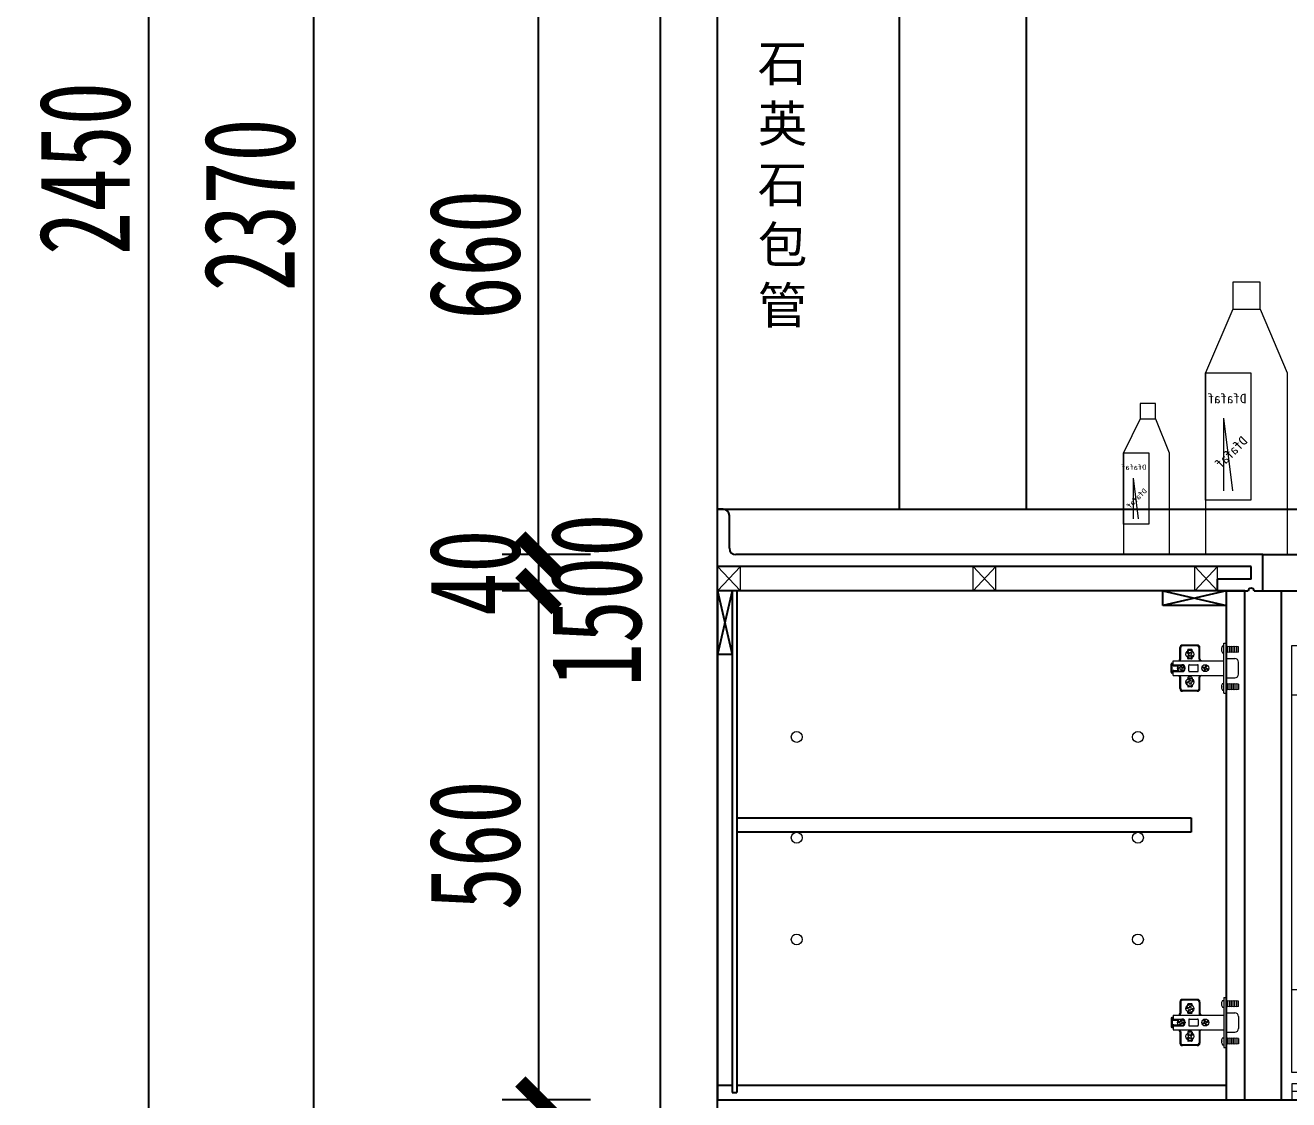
# Model space of a CAD drawing. Header units: millimetres. Extents: x 3104083 to 3173399, y -3165492 to -3044687.
# Drawn here: x 3118849 to 3120239, y -3161574 to -3160391 of the extents above; entities that cross this region are included whole.
import ezdxf

# ---------------------------------------------------------------- set-up
doc = ezdxf.new("R2010")
doc.units = ezdxf.units.MM
doc.header["$LTSCALE"] = 500
doc.header["$MEASUREMENT"] = 0
doc.header["$PDMODE"] = 2
doc.linetypes.add('ACAD_ISO03W100', pattern=[30, 12, -18])
doc.linetypes.add('DASHDOTX2', pattern=[50.8, 25.4, -12.7, 0, -12.7])
doc.layers.get('0').update_dxf_attribs({"linetype": 'CONTINUOUS'})
doc.layers.get('DEFPOINTS').update_dxf_attribs({"linetype": 'CONTINUOUS'})
for name, color, linetype in [('D-节点尺寸', 5, 'CONTINUOUS'), ('ZB_厨柜', 7, 'CONTINUOUS'), ('台面', 4, 'CONTINUOUS'), ('柜体', 2, 'CONTINUOUS')]:
    doc.layers.add(name, color=color, linetype=linetype)
for name, color, linetype, lineweight in [('五金辅助件', 25, 'CONTINUOUS', 13), ('填充', 47, 'CONTINUOUS', 0), ('墙体', 6, 'CONTINUOUS', 25), ('电器', 85, 'CONTINUOUS', 15)]:
    doc.layers.add(name, color=color, linetype=linetype, lineweight=lineweight)
doc.styles.add('DIM', font='SimSun.ttf', dxfattribs={"width": 0.7})
doc.styles.add('STYLE1', font='SimSun.ttf')
doc.styles.add('ZB_宋体', font='SimSun.ttf', dxfattribs={"height": 80})
doc.dimstyles.new('40', dxfattribs={"dimscale": 40, "dimtxt": 2.5, "dimasz": 1, "dimexe": 1, "dimexo": 1, "dimgap": 0.5, "dimtad": 1, "dimdec": 0, "dimzin": 0, "dimdsep": 46, "dimtxsty": 'DIM', "dimblk": 'ARCHTICK', "dimcen": 0, "dimclrd": 5, "dimclre": 5, "dimclrt": 35, "dimadec": 0, "dimazin": 0, "dimtfac": 0.5, "dimtdec": 0, "dimtix": 1, "dimtmove": 2, "dimatfit": 2, "dimldrblk": 'A', "dimfxl": 0, "dimtolj": 1, "dimtzin": 0, "dimlwd": -1, "dimlwe": -1, "dimarcsym": 0})

# ---------------------------------------------------------------- blocks, each defined once
blk = doc.blocks.new('_ArchTick')
at = {"color": 0, "linetype": 'ByBlock', "const_width": 0.4}
blk.add_lwpolyline([(-0.5, -0.5), (0.5, 0.5)], dxfattribs=at)
blk = doc.blocks.new('*D1990')
at = {"layer": 'D-节点尺寸', "color": 5, "ltscale": 100}
for p, q in [((3119413.6, -3160973.7), (3119413.6, -3160933.7)), ((3119470.6, -3160973.7), (3119373.6, -3160973.7)), ((3119413.6, -3160973.7), (3119413.6, -3161013.7)), ((3119470.6, -3161013.7), (3119373.6, -3161013.7)), ((3119413.6, -3161013.7), (3119413.6, -3161053.7))]:
    blk.add_line(p, q, dxfattribs=at)
at = {"layer": 'DEFPOINTS', "color": 0, "ltscale": 100}
for p in [(3119510.6, -3160973.7), (3119413.6, -3161013.7), (3119510.6, -3161013.7)]:
    blk.add_point(p, dxfattribs=at)
at = {"layer": 'D-节点尺寸', "color": 5, "ltscale": 100, "xscale": 40, "yscale": 40, "zscale": 40}
for p, rotation in [((3119413.6, -3160973.7), 270), ((3119413.6, -3161013.7), 90)]:
    blk.add_blockref('_ArchTick', p, dxfattribs=dict(at, rotation=rotation))
at = {"layer": 'D-节点尺寸', "color": 35, "ltscale": 100, "insert": (3119343.6, -3160993.7), "char_height": 100, "attachment_point": 5, "rotation": 90, "style": 'DIM'}
blk.add_mtext('\\A1;40', dxfattribs=at)
blk = doc.blocks.new('A')
for p, q in [((-1.435, 1.148), (-1.09, 1.437)), ((-1.09, 1.437), (0, 0)), ((-1.435, 1.148), (-0.369, 0)), ((-0.369, 0), (-2.127, 0)), ((-1.435, -1.148), (-0.369, 0)), ((-1.09, -1.437), (0, 0)), ((-1.435, -1.148), (-1.09, -1.437))]:
    blk.add_line(p, q)
for points in [[(-1.435, 1.148), (-1.09, 1.437), (-0.369, 0), (0, 0)], [(-1.435, -1.148), (-1.09, -1.437), (-0.369, 0), (0, 0)]]:
    blk.add_solid(points)
blk = doc.blocks.new('*D1991')
at = {"layer": 'D-节点尺寸', "color": 5, "ltscale": 100}
for p, q in [((3119470.6, -3161013.7), (3119373.6, -3161013.7)), ((3119413.6, -3161013.7), (3119413.6, -3161573.7)), ((3119470.6, -3161573.7), (3119373.6, -3161573.7))]:
    blk.add_line(p, q, dxfattribs=at)
at = {"layer": 'DEFPOINTS', "color": 0, "ltscale": 100}
for p in [(3119510.6, -3161013.7), (3119413.6, -3161573.7), (3119510.6, -3161573.7)]:
    blk.add_point(p, dxfattribs=at)
at = {"layer": 'D-节点尺寸', "color": 5, "ltscale": 100, "xscale": 40, "yscale": 40, "zscale": 40}
for p, rotation in [((3119413.6, -3161013.7), 90), ((3119413.6, -3161573.7), 270)]:
    blk.add_blockref('_ArchTick', p, dxfattribs=dict(at, rotation=rotation))
at = {"layer": 'D-节点尺寸', "color": 35, "ltscale": 100, "insert": (3119343.6, -3161293.7), "char_height": 100, "attachment_point": 5, "rotation": 90, "style": 'DIM'}
blk.add_mtext('\\A1;560', dxfattribs=at)
blk = doc.blocks.new('*D1992')
at = {"layer": 'D-节点尺寸', "color": 5, "ltscale": 100}
for p, q in [((3119470.6, -3161573.7), (3119373.6, -3161573.7)), ((3119413.6, -3161573.7), (3119413.6, -3161773.7)), ((3119470.6, -3161773.7), (3119373.6, -3161773.7))]:
    blk.add_line(p, q, dxfattribs=at)
at = {"layer": 'DEFPOINTS', "color": 0, "ltscale": 100}
for p in [(3119510.6, -3161573.7), (3119413.6, -3161773.7), (3119510.6, -3161773.7)]:
    blk.add_point(p, dxfattribs=at)
at = {"layer": 'D-节点尺寸', "color": 5, "ltscale": 100, "xscale": 40, "yscale": 40, "zscale": 40}
for p, rotation in [((3119413.6, -3161573.7), 90), ((3119413.6, -3161773.7), 270)]:
    blk.add_blockref('_ArchTick', p, dxfattribs=dict(at, rotation=rotation))
at = {"layer": 'D-节点尺寸', "color": 35, "ltscale": 100, "insert": (3119343.6, -3161673.7), "char_height": 100, "attachment_point": 5, "rotation": 90, "style": 'DIM'}
blk.add_mtext('\\A1;200', dxfattribs=at)
blk = doc.blocks.new('*D1993')
at = {"layer": 'D-节点尺寸', "color": 5, "ltscale": 100}
for p, q in [((3119325.9, -3159403.7), (3119125.9, -3159403.7)), ((3119165.9, -3159403.7), (3119165.9, -3161773.7)), ((3119325.9, -3161773.7), (3119125.9, -3161773.7))]:
    blk.add_line(p, q, dxfattribs=at)
at = {"layer": 'DEFPOINTS', "color": 0, "ltscale": 100}
for p in [(3119452.6, -3159403.7), (3119165.9, -3161773.7), (3119510.6, -3161773.7)]:
    blk.add_point(p, dxfattribs=at)
at = {"layer": 'D-节点尺寸', "color": 5, "ltscale": 100, "xscale": 40, "yscale": 40, "zscale": 40}
for p, rotation in [((3119165.9, -3159403.7), 90), ((3119165.9, -3161773.7), 270)]:
    blk.add_blockref('_ArchTick', p, dxfattribs=dict(at, rotation=rotation))
at = {"layer": 'D-节点尺寸', "color": 35, "ltscale": 100, "insert": (3119095.9, -3160588.7), "char_height": 100, "attachment_point": 5, "rotation": 90, "style": 'DIM'}
blk.add_mtext('\\A1;2370', dxfattribs=at)
blk = doc.blocks.new('*D1995')
at = {"layer": 'D-节点尺寸', "color": 5, "ltscale": 100}
for p, q in [((3119144.4, -3159323.7), (3118944.4, -3159323.7)), ((3118984.4, -3159323.7), (3118984.4, -3161773.7)), ((3119144.4, -3161773.7), (3118944.4, -3161773.7))]:
    blk.add_line(p, q, dxfattribs=at)
at = {"layer": 'DEFPOINTS', "color": 0, "ltscale": 100}
for p in [(3119365.9, -3159323.7), (3118984.4, -3161773.7), (3119365.9, -3161773.7)]:
    blk.add_point(p, dxfattribs=at)
at = {"layer": 'D-节点尺寸', "color": 5, "ltscale": 100, "xscale": 40, "yscale": 40, "zscale": 40}
for p, rotation in [((3118984.4, -3159323.7), 90), ((3118984.4, -3161773.7), 270)]:
    blk.add_blockref('_ArchTick', p, dxfattribs=dict(at, rotation=rotation))
at = {"layer": 'D-节点尺寸', "color": 35, "ltscale": 100, "insert": (3118914.4, -3160548.7), "char_height": 100, "attachment_point": 5, "rotation": 90, "style": 'DIM'}
blk.add_mtext('\\A1;2450', dxfattribs=at)
blk = doc.blocks.new('*D1997')
at = {"layer": 'D-节点尺寸', "color": 5, "ltscale": 100}
for p, q in [((3119470.6, -3160313.7), (3119373.6, -3160313.7)), ((3119413.6, -3160973.7), (3119413.6, -3160313.7)), ((3119470.6, -3160973.7), (3119373.6, -3160973.7))]:
    blk.add_line(p, q, dxfattribs=at)
at = {"layer": 'DEFPOINTS', "color": 0, "ltscale": 100}
for p in [(3119413.6, -3160313.7), (3119510.6, -3160313.7), (3119510.6, -3160973.7)]:
    blk.add_point(p, dxfattribs=at)
at = {"layer": 'D-节点尺寸', "color": 5, "ltscale": 100, "xscale": 40, "yscale": 40, "zscale": 40}
for p, rotation in [((3119413.6, -3160313.7), 90), ((3119413.6, -3160973.7), 270)]:
    blk.add_blockref('_ArchTick', p, dxfattribs=dict(at, rotation=rotation))
at = {"layer": 'D-节点尺寸', "color": 35, "ltscale": 100, "insert": (3119343.6, -3160643.7), "char_height": 100, "attachment_point": 5, "rotation": 90, "style": 'DIM'}
blk.add_mtext('\\A1;660', dxfattribs=at)
blk = doc.blocks.new('*D1998')
at = {"layer": 'D-节点尺寸', "color": 5, "ltscale": 100}
for p, q in [((3119570.7, -3160273.7), (3119507.3, -3160273.7)), ((3119547.3, -3160273.7), (3119547.3, -3161773.7)), ((3119570.7, -3161773.7), (3119507.3, -3161773.7))]:
    blk.add_line(p, q, dxfattribs=at)
at = {"layer": 'DEFPOINTS', "color": 0, "ltscale": 100}
for p in [(3119610.7, -3160273.7), (3119547.3, -3161773.7), (3119610.7, -3161773.7)]:
    blk.add_point(p, dxfattribs=at)
at = {"layer": 'D-节点尺寸', "color": 5, "ltscale": 100, "xscale": 40, "yscale": 40, "zscale": 40}
for p, rotation in [((3119547.3, -3160273.7), 90), ((3119547.3, -3161773.7), 270)]:
    blk.add_blockref('_ArchTick', p, dxfattribs=dict(at, rotation=rotation))
at = {"layer": 'D-节点尺寸', "color": 35, "ltscale": 100, "insert": (3119477.3, -3161023.7), "char_height": 100, "attachment_point": 5, "rotation": 90, "style": 'DIM'}
blk.add_mtext('\\A1;1500', dxfattribs=at)
blk = doc.blocks.new('200调味')
at = {"layer": '电器', "color": 45, "linetype": 'DASHDOTX2'}
for p, q in [((9517.1, 5337.9), (9513.2, 5342.5)), ((9484.2, 5310.6), (9517.1, 5337.9)), ((9484.2, 5310.6), (9480.4, 5315.2)), ((9436, 5309.4), (9446.9, 5309.4)), ((9436, 4839.5), (9436, 5309.4)), ((9446.9, 5309.4), (9460.7, 5268.1)), ((9593.7, 5309.4), (9579.9, 5268.1)), ((9602, 5309.4), (9593.7, 5309.4)), ((9602, 4839.5), (9602, 5309.4)), ((9530.4, 5268.2), (9550.1, 5284.6)), ((9460.7, 5268.1), (9579.9, 5268.1)), ((9483.1, 5265.9), (9565.8, 5265.9)), ((9436, 5255), (9445.6, 5255)), ((9445.6, 5255), (9459.4, 5213.6)), ((9592.4, 5255), (9578.6, 5213.6)), ((9602, 5255), (9592.4, 5255)), ((9459.4, 5213.6), (9578.6, 5213.6)), ((9506.5, 5151.9), (9506.5, 5119.6)), ((9532.3, 5151.9), (9506.5, 5151.9)), ((9532.3, 5151.9), (9532.3, 5119.6)), ((9485, 5063.7), (9485, 4846)), ((9553.9, 5063.7), (9553.9, 4846)), ((9436, 4930.9), (9474.8, 4930.9)), ((9474.8, 4930.9), (9488.6, 4889.5)), ((9563.2, 4930.9), (9549.4, 4889.5)), ((9602, 4930.9), (9563.2, 4930.9)), ((9549.4, 4889.5), (9488.6, 4889.5)), ((9602, 4839.5), (9436, 4839.5)), ((9449, 4839.5), (9449, 4827.2)), ((9485, 4846), (9553.9, 4846)), ((9589, 4839.5), (9589, 4827.2)), ((9436, 4827.2), (9436, 4809.5)), ((9449, 4827.2), (9436, 4827.2)), ((9589, 4827.2), (9602, 4827.2)), ((9602, 4827.2), (9602, 4809.5)), ((9602, 4818.5), (9436, 4818.5)), ((9619, 4809.5), (9419, 4809.5))]:
    blk.add_line(p, q, dxfattribs=at)
blk.add_lwpolyline([(9479.3, 5314.3), (9514.3, 5343.4), (9510.5, 5348), (9475.5, 5318.9)], close=True, dxfattribs=at)
for centre, radius in [((9518.9, 5316.3), 5.53), ((9501.5, 5297.7), 3), ((9515.6, 5296.1), 3.69), ((9521.3, 5302.3), 7.47), ((9532.1, 5292.4), 5.83), ((9507.3, 5284.9), 7.09), ((9518.4, 5281.2), 8.49)]:
    blk.add_circle(centre, radius, dxfattribs=at)
for centre, radius, start, end in [((9520.4, 5303), 35, 328.2113, 95.4543), ((9517.8, 5300.9), 35, 163.9, 291.1429), ((9427.7, 5124.9), 79, 324.3078, 356.1641), ((9611.2, 5124.9), 79, 183.8359, 215.6922), ((9506.7, 5062.9), 21.8, 133.0641, 177.7552), ((9532.1, 5062.9), 21.8, 2.2448, 46.9359)]:
    blk.add_arc(centre, radius, start, end, dxfattribs=at)
at = {"layer": '电器', "color": 45, "linetype": 'DASHDOTX2', "insert": (9449.4, 5102.9), "char_height": 30, "width": 300, "attachment_point": 1}
blk.add_mtext('{\\fSimSun|b0|i0|c134|p54;\\C1;调味篮}', dxfattribs=at)

msp = doc.modelspace()

# ---------------------------------------------------------------- linework, layer by layer
at = {"layer": '五金辅助件', "linetype": 'ACAD_ISO03W100'}
for p, q in [((3119610.664, -3161013.655), (3119610.664, -3160986.655)), ((3119635.664, -3160986.655), (3119610.664, -3161013.655)), ((3119610.664, -3160986.655), (3119635.664, -3161013.655)), ((3119635.664, -3161013.655), (3119635.664, -3160986.655)), ((3119891.664, -3161013.655), (3119891.664, -3160986.655)), ((3119916.664, -3160986.655), (3119891.664, -3161013.655)), ((3119891.664, -3160986.655), (3119916.664, -3161013.655)), ((3119916.664, -3161013.655), (3119916.664, -3160986.655)), ((3120135.664, -3161013.655), (3120135.664, -3160986.655)), ((3120160.664, -3160986.655), (3120135.664, -3161013.655)), ((3120135.664, -3160986.655), (3120160.664, -3161013.655)), ((3120160.664, -3161013.655), (3120160.664, -3160986.655))]:
    msp.add_line(p, q, dxfattribs=at)
at = {"layer": '五金辅助件'}
for p, q in [((3120167.784, -3161126.015), (3120167.784, -3161071.295)), ((3120167.784, -3161071.295), (3120170.664, -3161071.295)), ((3120119.304, -3161088.352), (3120119.304, -3161076.095)), ((3120120.264, -3161088.352), (3120120.264, -3161076.095)), ((3120138.504, -3161073.215), (3120122.184, -3161073.215)), ((3120138.504, -3161074.175), (3120122.184, -3161074.175)), ((3120126.721, -3161080.942), (3120129.327, -3161083.337)), ((3120127.696, -3161079.882), (3120130.302, -3161082.277)), ((3120127.944, -3161079.703), (3120127.944, -3161078.495)), ((3120129.327, -3161083.337), (3120128.027, -3161084.751)), ((3120128.027, -3161084.751), (3120129.087, -3161085.725)), ((3120132.264, -3161078.015), (3120128.424, -3161078.015)), ((3120130.387, -3161084.312), (3120129.087, -3161085.725)), ((3120131.601, -3161080.864), (3120130.302, -3161082.277)), ((3120130.387, -3161084.312), (3120132.993, -3161086.708)), ((3120132.661, -3161081.839), (3120131.362, -3161083.252)), ((3120131.362, -3161083.252), (3120133.967, -3161085.648)), ((3120131.601, -3161080.864), (3120132.661, -3161081.839)), ((3120132.744, -3161079.703), (3120132.744, -3161078.495)), ((3120140.424, -3161088.575), (3120140.424, -3161076.095)), ((3120141.384, -3161088.575), (3120141.384, -3161076.095)), ((3120164.904, -3161077.616), (3120165.395, -3161077.616)), ((3120164.904, -3161078.576), (3120165.395, -3161078.576)), ((3120165.395, -3161078.576), (3120165.395, -3161077.616)), ((3120166.344, -3161074.256), (3120167.784, -3161074.256)), ((3120166.344, -3161081.936), (3120167.784, -3161081.936)), ((3120172.206, -3161075.216), (3120170.664, -3161074.831)), ((3120172.206, -3161080.976), (3120170.664, -3161081.362)), ((3120174.126, -3161075.216), (3120172.206, -3161074.736)), ((3120172.206, -3161081.456), (3120172.206, -3161074.736)), ((3120174.126, -3161080.976), (3120172.206, -3161081.456)), ((3120176.046, -3161075.216), (3120174.126, -3161074.736)), ((3120174.126, -3161081.456), (3120174.126, -3161074.736)), ((3120176.046, -3161080.976), (3120174.126, -3161081.456)), ((3120177.966, -3161075.216), (3120176.046, -3161074.736)), ((3120176.046, -3161081.456), (3120176.046, -3161074.736)), ((3120177.966, -3161080.976), (3120176.046, -3161081.456)), ((3120179.886, -3161075.216), (3120177.966, -3161074.736)), ((3120177.966, -3161081.456), (3120177.966, -3161074.736)), ((3120179.886, -3161080.976), (3120177.966, -3161081.456)), ((3120181.806, -3161075.216), (3120179.886, -3161074.736)), ((3120179.886, -3161081.456), (3120179.886, -3161074.736)), ((3120181.806, -3161080.976), (3120179.886, -3161081.456)), ((3120183.726, -3161075.216), (3120181.806, -3161074.736)), ((3120181.806, -3161081.456), (3120181.806, -3161074.736)), ((3120183.726, -3161080.976), (3120181.806, -3161081.456)), ((3120183.726, -3161080.976), (3120183.726, -3161075.216)), ((3120109.704, -3161103.22), (3120109.704, -3161094.089)), ((3120110.388, -3161093.169), (3120111.748, -3161092.761)), ((3120110.664, -3161102.506), (3120110.664, -3161094.803)), ((3120111.348, -3161093.884), (3120111.748, -3161093.764)), ((3120111.748, -3161090.495), (3120167.784, -3161090.495)), ((3120111.748, -3161095.295), (3120111.748, -3161090.495)), ((3120111.748, -3161094.815), (3120121.348, -3161094.815)), ((3120112.708, -3161096.255), (3120117.486, -3161096.255)), ((3120119.621, -3161098.114), (3120116.58, -3161098.813)), ((3120120.595, -3161095.92), (3120119.191, -3161096.243)), ((3120119.191, -3161096.243), (3120119.621, -3161098.114)), ((3120120.595, -3161095.92), (3120121.025, -3161097.792)), ((3120124.065, -3161097.093), (3120121.025, -3161097.792)), ((3120124.388, -3161098.496), (3120121.347, -3161099.195)), ((3120121.347, -3161099.195), (3120121.777, -3161101.066)), ((3120125.188, -3161099.135), (3120125.188, -3161098.175)), ((3120127.944, -3161088.095), (3120127.944, -3161086.887)), ((3120132.264, -3161088.575), (3120128.424, -3161088.575)), ((3120129.028, -3161101.535), (3120129.028, -3161095.775)), ((3120129.988, -3161094.815), (3120138.628, -3161094.815)), ((3120132.744, -3161088.095), (3120132.744, -3161086.887)), ((3120139.588, -3161101.535), (3120139.588, -3161095.775)), ((3120143.489, -3161097.823), (3120146.203, -3161098.786)), ((3120143.81, -3161096.918), (3120146.524, -3161097.881)), ((3120146.495, -3161099.399), (3120145.532, -3161102.113)), ((3120148.1, -3161094.875), (3120147.137, -3161097.589)), ((3120148.013, -3161099.428), (3120150.727, -3161100.391)), ((3120149.005, -3161095.196), (3120148.042, -3161097.91)), ((3120148.334, -3161098.523), (3120151.048, -3161099.486)), ((3120170.664, -3161088.095), (3120179.886, -3161088.095)), ((3120183.726, -3161105.375), (3120183.726, -3161091.935)), ((3120111.748, -3161104.548), (3120110.388, -3161104.14)), ((3120111.748, -3161103.546), (3120111.348, -3161103.426)), ((3120111.748, -3161106.815), (3120111.748, -3161102.015)), ((3120111.748, -3161102.495), (3120121.348, -3161102.495)), ((3120111.748, -3161106.815), (3120167.784, -3161106.815)), ((3120112.708, -3161101.055), (3120117.486, -3161101.055)), ((3120119.944, -3161099.518), (3120116.903, -3161100.216)), ((3120119.304, -3161121.215), (3120119.304, -3161108.957)), ((3120119.944, -3161099.518), (3120120.373, -3161101.389)), ((3120120.264, -3161121.215), (3120120.264, -3161108.957)), ((3120121.777, -3161101.066), (3120120.373, -3161101.389)), ((3120127.944, -3161109.215), (3120127.944, -3161110.423)), ((3120132.264, -3161108.735), (3120128.424, -3161108.735)), ((3120130.455, -3161111.28), (3120129.051, -3161111.603)), ((3120129.051, -3161111.603), (3120129.481, -3161113.474)), ((3120129.988, -3161102.495), (3120138.628, -3161102.495)), ((3120130.455, -3161111.28), (3120130.885, -3161113.152)), ((3120134.334, -3161112.359), (3120130.885, -3161113.152)), ((3120132.744, -3161109.215), (3120132.744, -3161110.423)), ((3120140.424, -3161121.215), (3120140.424, -3161108.735)), ((3120141.384, -3161121.215), (3120141.384, -3161108.735)), ((3120147.4, -3161099.72), (3120146.437, -3161102.434)), ((3120170.664, -3161109.215), (3120179.886, -3161109.215)), ((3120138.504, -3161123.135), (3120122.184, -3161123.135)), ((3120138.504, -3161124.095), (3120122.184, -3161124.095)), ((3120129.481, -3161113.474), (3120126.032, -3161114.267)), ((3120129.804, -3161114.878), (3120126.354, -3161115.67)), ((3120127.944, -3161117.607), (3120127.944, -3161118.815)), ((3120132.264, -3161119.295), (3120128.424, -3161119.295)), ((3120129.804, -3161114.878), (3120130.234, -3161116.749)), ((3120131.637, -3161116.426), (3120130.234, -3161116.749)), ((3120134.657, -3161113.763), (3120131.207, -3161114.555)), ((3120131.207, -3161114.555), (3120131.637, -3161116.426)), ((3120132.744, -3161117.607), (3120132.744, -3161118.815)), ((3120164.904, -3161118.733), (3120165.395, -3161118.733)), ((3120164.904, -3161119.693), (3120165.395, -3161119.693)), ((3120165.395, -3161118.733), (3120165.395, -3161119.693)), ((3120166.344, -3161115.373), (3120167.784, -3161115.373)), ((3120166.344, -3161123.053), (3120167.784, -3161123.053)), ((3120167.784, -3161126.015), (3120170.664, -3161126.015)), ((3120172.206, -3161116.333), (3120170.664, -3161115.947)), ((3120172.206, -3161122.093), (3120170.664, -3161122.478)), ((3120172.206, -3161115.853), (3120172.206, -3161122.573)), ((3120174.126, -3161116.333), (3120172.206, -3161115.853)), ((3120174.126, -3161122.093), (3120172.206, -3161122.573)), ((3120174.126, -3161115.853), (3120174.126, -3161122.573)), ((3120176.046, -3161116.333), (3120174.126, -3161115.853)), ((3120176.046, -3161122.093), (3120174.126, -3161122.573)), ((3120176.046, -3161115.853), (3120176.046, -3161122.573)), ((3120177.966, -3161116.333), (3120176.046, -3161115.853)), ((3120177.966, -3161122.093), (3120176.046, -3161122.573)), ((3120177.966, -3161115.853), (3120177.966, -3161122.573)), ((3120179.886, -3161116.333), (3120177.966, -3161115.853)), ((3120179.886, -3161122.093), (3120177.966, -3161122.573)), ((3120179.886, -3161115.853), (3120179.886, -3161122.573)), ((3120181.806, -3161116.333), (3120179.886, -3161115.853)), ((3120181.806, -3161122.093), (3120179.886, -3161122.573)), ((3120181.806, -3161115.853), (3120181.806, -3161122.573)), ((3120183.726, -3161116.333), (3120181.806, -3161115.853)), ((3120183.726, -3161122.093), (3120181.806, -3161122.573)), ((3120183.726, -3161116.333), (3120183.726, -3161122.093)), ((3120119.304, -3161466.095), (3120119.304, -3161478.352)), ((3120120.264, -3161466.095), (3120120.264, -3161478.352)), ((3120138.504, -3161463.215), (3120122.184, -3161463.215)), ((3120138.504, -3161464.175), (3120122.184, -3161464.175)), ((3120129.481, -3161473.835), (3120126.032, -3161473.043)), ((3120129.804, -3161472.432), (3120126.354, -3161471.639)), ((3120127.944, -3161469.703), (3120127.944, -3161468.495)), ((3120132.264, -3161468.015), (3120128.424, -3161468.015)), ((3120129.051, -3161475.706), (3120129.481, -3161473.835)), ((3120129.804, -3161472.432), (3120130.234, -3161470.56)), ((3120131.637, -3161470.883), (3120130.234, -3161470.56)), ((3120130.455, -3161476.029), (3120130.885, -3161474.158)), ((3120134.335, -3161474.95), (3120130.885, -3161474.158)), ((3120131.207, -3161472.754), (3120131.637, -3161470.883)), ((3120134.657, -3161473.547), (3120131.207, -3161472.754)), ((3120132.744, -3161469.703), (3120132.744, -3161468.495)), ((3120140.424, -3161466.095), (3120140.424, -3161478.575)), ((3120141.384, -3161466.095), (3120141.384, -3161478.575)), ((3120164.904, -3161467.616), (3120165.395, -3161467.616)), ((3120164.904, -3161468.576), (3120165.395, -3161468.576)), ((3120165.395, -3161468.576), (3120165.395, -3161467.616)), ((3120166.344, -3161464.256), (3120167.784, -3161464.256)), ((3120166.344, -3161471.936), (3120167.784, -3161471.936)), ((3120167.784, -3161461.295), (3120167.784, -3161516.015)), ((3120167.784, -3161461.295), (3120170.664, -3161461.295)), ((3120172.206, -3161465.216), (3120170.664, -3161464.831)), ((3120172.206, -3161470.976), (3120170.664, -3161471.362)), ((3120172.206, -3161471.456), (3120172.206, -3161464.736)), ((3120174.126, -3161465.216), (3120172.206, -3161464.736)), ((3120174.126, -3161470.976), (3120172.206, -3161471.456)), ((3120174.126, -3161471.456), (3120174.126, -3161464.736)), ((3120176.046, -3161465.216), (3120174.126, -3161464.736)), ((3120176.046, -3161470.976), (3120174.126, -3161471.456)), ((3120176.046, -3161471.456), (3120176.046, -3161464.736)), ((3120177.966, -3161465.216), (3120176.046, -3161464.736)), ((3120177.966, -3161470.976), (3120176.046, -3161471.456)), ((3120177.966, -3161471.456), (3120177.966, -3161464.736)), ((3120179.886, -3161465.216), (3120177.966, -3161464.736)), ((3120179.886, -3161470.976), (3120177.966, -3161471.456)), ((3120179.886, -3161471.456), (3120179.886, -3161464.736)), ((3120181.806, -3161465.216), (3120179.886, -3161464.736)), ((3120181.806, -3161470.976), (3120179.886, -3161471.456)), ((3120181.806, -3161471.456), (3120181.806, -3161464.736)), ((3120183.726, -3161465.216), (3120181.806, -3161464.736)), ((3120183.726, -3161470.976), (3120181.806, -3161471.456)), ((3120183.726, -3161470.976), (3120183.726, -3161465.216)), ((3120109.704, -3161484.089), (3120109.704, -3161493.22)), ((3120111.749, -3161482.761), (3120110.389, -3161483.169)), ((3120110.664, -3161484.803), (3120110.664, -3161492.506)), ((3120111.749, -3161483.764), (3120111.349, -3161483.884)), ((3120111.749, -3161480.495), (3120167.784, -3161480.495)), ((3120111.749, -3161480.495), (3120111.749, -3161485.295)), ((3120111.749, -3161484.815), (3120121.349, -3161484.815)), ((3120112.709, -3161486.255), (3120117.487, -3161486.255)), ((3120119.621, -3161489.195), (3120116.58, -3161488.496)), ((3120119.944, -3161487.792), (3120116.903, -3161487.093)), ((3120119.944, -3161487.792), (3120120.374, -3161485.92)), ((3120121.777, -3161486.243), (3120120.374, -3161485.92)), ((3120121.347, -3161488.114), (3120121.777, -3161486.243)), ((3120124.388, -3161488.813), (3120121.347, -3161488.114)), ((3120125.189, -3161488.175), (3120125.189, -3161489.135)), ((3120127.944, -3161478.095), (3120127.944, -3161476.887)), ((3120132.264, -3161478.575), (3120128.424, -3161478.575)), ((3120129.029, -3161485.775), (3120129.029, -3161491.535)), ((3120130.455, -3161476.029), (3120129.051, -3161475.706)), ((3120129.989, -3161484.815), (3120138.629, -3161484.815)), ((3120132.744, -3161478.095), (3120132.744, -3161476.887)), ((3120139.589, -3161485.775), (3120139.589, -3161491.535)), ((3120143.489, -3161489.486), (3120146.203, -3161488.523)), ((3120146.495, -3161487.91), (3120145.532, -3161485.196)), ((3120147.4, -3161487.589), (3120146.437, -3161484.875)), ((3120148.013, -3161487.881), (3120150.727, -3161486.918)), ((3120148.334, -3161488.786), (3120151.048, -3161487.823)), ((3120170.664, -3161478.095), (3120179.886, -3161478.095)), ((3120183.726, -3161481.935), (3120183.726, -3161495.375)), ((3120110.389, -3161494.14), (3120111.749, -3161494.548)), ((3120111.349, -3161493.426), (3120111.749, -3161493.546)), ((3120111.749, -3161492.015), (3120111.749, -3161496.815)), ((3120111.749, -3161492.495), (3120121.349, -3161492.495)), ((3120111.749, -3161496.815), (3120167.784, -3161496.815)), ((3120112.709, -3161491.055), (3120117.487, -3161491.055)), ((3120119.191, -3161491.066), (3120119.621, -3161489.195)), ((3120120.595, -3161491.389), (3120119.191, -3161491.066)), ((3120119.304, -3161498.957), (3120119.304, -3161511.215)), ((3120120.264, -3161498.957), (3120120.264, -3161511.215)), ((3120120.595, -3161491.389), (3120121.025, -3161489.518)), ((3120124.065, -3161490.216), (3120121.025, -3161489.518)), ((3120127.944, -3161499.215), (3120127.944, -3161500.423)), ((3120128.027, -3161502.559), (3120129.088, -3161501.584)), ((3120129.327, -3161503.972), (3120128.027, -3161502.559)), ((3120132.264, -3161498.735), (3120128.424, -3161498.735)), ((3120130.387, -3161502.997), (3120129.088, -3161501.584)), ((3120129.989, -3161492.495), (3120138.629, -3161492.495)), ((3120130.387, -3161502.997), (3120132.993, -3161500.602)), ((3120131.362, -3161504.057), (3120133.967, -3161501.662)), ((3120132.744, -3161499.215), (3120132.744, -3161500.423)), ((3120140.424, -3161498.735), (3120140.424, -3161511.215)), ((3120141.384, -3161498.735), (3120141.384, -3161511.215)), ((3120143.81, -3161490.391), (3120146.524, -3161489.428)), ((3120148.1, -3161492.434), (3120147.137, -3161489.72)), ((3120149.005, -3161492.113), (3120148.042, -3161489.399)), ((3120170.664, -3161499.215), (3120179.886, -3161499.215)), ((3120138.504, -3161513.135), (3120122.184, -3161513.135)), ((3120138.504, -3161514.095), (3120122.184, -3161514.095)), ((3120126.721, -3161506.368), (3120129.327, -3161503.972)), ((3120127.696, -3161507.428), (3120130.302, -3161505.032)), ((3120127.944, -3161507.607), (3120127.944, -3161508.815)), ((3120132.264, -3161509.295), (3120128.424, -3161509.295)), ((3120131.601, -3161506.445), (3120130.302, -3161505.032)), ((3120132.661, -3161505.471), (3120131.362, -3161504.057)), ((3120131.601, -3161506.445), (3120132.661, -3161505.471)), ((3120132.744, -3161507.607), (3120132.744, -3161508.815)), ((3120164.904, -3161508.733), (3120165.395, -3161508.733)), ((3120164.904, -3161509.693), (3120165.395, -3161509.693)), ((3120165.395, -3161508.733), (3120165.395, -3161509.693)), ((3120166.344, -3161505.373), (3120167.784, -3161505.373)), ((3120166.344, -3161513.053), (3120167.784, -3161513.053)), ((3120167.784, -3161516.015), (3120170.664, -3161516.015)), ((3120172.206, -3161506.333), (3120170.664, -3161505.947)), ((3120172.206, -3161512.093), (3120170.664, -3161512.478)), ((3120174.126, -3161506.333), (3120172.206, -3161505.853)), ((3120172.206, -3161505.853), (3120172.206, -3161512.573)), ((3120174.126, -3161512.093), (3120172.206, -3161512.573)), ((3120176.046, -3161506.333), (3120174.126, -3161505.853)), ((3120174.126, -3161505.853), (3120174.126, -3161512.573)), ((3120176.046, -3161512.093), (3120174.126, -3161512.573)), ((3120177.966, -3161506.333), (3120176.046, -3161505.853)), ((3120176.046, -3161505.853), (3120176.046, -3161512.573)), ((3120177.966, -3161512.093), (3120176.046, -3161512.573)), ((3120179.886, -3161506.333), (3120177.966, -3161505.853)), ((3120177.966, -3161505.853), (3120177.966, -3161512.573)), ((3120179.886, -3161512.093), (3120177.966, -3161512.573)), ((3120181.806, -3161506.333), (3120179.886, -3161505.853)), ((3120179.886, -3161505.853), (3120179.886, -3161512.573)), ((3120181.806, -3161512.093), (3120179.886, -3161512.573)), ((3120183.726, -3161506.333), (3120181.806, -3161505.853)), ((3120181.806, -3161505.853), (3120181.806, -3161512.573)), ((3120183.726, -3161512.093), (3120181.806, -3161512.573)), ((3120183.726, -3161506.333), (3120183.726, -3161512.093))]:
    msp.add_line(p, q, dxfattribs=at)
for centre, radius in [((3120130.344, -3161083.295), 4.32), ((3120120.484, -3161098.655), 3.84), ((3120147.268, -3161098.655), 3.84), ((3120130.344, -3161114.015), 4.32), ((3119697.72, -3161174.383), 5.991), ((3120073.114, -3161174.383), 5.991), ((3119697.72, -3161285.323), 5.991), ((3120073.115, -3161285.323), 5.991), ((3119697.72, -3161397.263), 5.991), ((3120073.115, -3161397.263), 5.991), ((3120130.344, -3161473.295), 4.32), ((3120120.484, -3161488.655), 3.84), ((3120147.269, -3161488.655), 3.84), ((3120130.344, -3161504.015), 4.32)]:
    msp.add_circle(centre, radius, dxfattribs=at)
for centre, radius, start, end in [((3120122.184, -3161076.095), 2.88, 90.000018, 180.000018), ((3120122.184, -3161076.095), 1.92, 90.000018, 180.000018), ((3120130.344, -3161083.295), 2.869, 122.86802, 151.93785), ((3120128.424, -3161078.495), 0.48, 90.000018, 180.000018), ((3120130.344, -3161083.295), 2.869, 302.86802, 331.93785), ((3120132.264, -3161078.495), 0.48, 0.000018, 90.000018), ((3120138.504, -3161076.095), 2.88, 0.000018, 90.000018), ((3120138.504, -3161076.095), 1.92, 0.000018, 90.000018), ((3120170.744, -3161078.096), 5.84, 138.887928, 175.285458), ((3120170.744, -3161078.096), 5.84, 184.714579, 221.112108), ((3120110.664, -3161094.089), 0.96, 106.699262, 180.000018), ((3120111.624, -3161094.803), 0.96, 106.699262, 180.000018), ((3120112.708, -3161095.295), 0.96, 180.000018, 270.000018), ((3120120.484, -3161098.655), 2.73, 177.650772, 208.229523), ((3120116.424, -3161088.352), 2.88, 311.924111, 0.000018), ((3120116.424, -3161088.352), 3.84, 326.080834, 0.000018), ((3120121.733, -3161098.249), 3.456, 1.2336, 96.394586), ((3120121.733, -3161099.06), 3.456, 263.60545, 358.766436), ((3120120.484, -3161098.655), 2.73, 357.650772, 28.229523), ((3120128.424, -3161088.095), 0.48, 180.000018, 270.000018), ((3120129.988, -3161095.775), 0.96, 90.000018, 180.000018), ((3120132.264, -3161088.095), 0.48, 270.000018, 0.000018), ((3120138.628, -3161095.775), 0.96, 0.000018, 90.000018), ((3120143.304, -3161088.575), 2.88, 180.000018, 221.810333), ((3120143.304, -3161088.575), 1.92, 180.000018, 270.000018), ((3120146.043, -3161099.238), 0.48, 340.464454, 70.464454), ((3120146.685, -3161097.429), 0.48, 250.464454, 340.464454), ((3120147.852, -3161099.88), 0.48, 70.464454, 160.464454), ((3120148.494, -3161098.071), 0.48, 160.464454, 250.464454), ((3120179.886, -3161091.935), 3.84, 0.000018, 90.000018), ((3120110.664, -3161103.22), 0.96, 180.000018, 253.300774), ((3120111.624, -3161102.506), 0.96, 180.000018, 253.300774), ((3120112.708, -3161102.015), 0.96, 90.000018, 180.000018), ((3120116.424, -3161108.957), 2.88, 0.000018, 48.075925), ((3120116.424, -3161108.957), 3.84, 0.000018, 33.919202), ((3120128.424, -3161109.215), 0.48, 90.000018, 180.000018), ((3120129.988, -3161101.535), 0.96, 180.000018, 270.000018), ((3120132.264, -3161109.215), 0.48, 0.000018, 90.000018), ((3120130.344, -3161114.015), 2.869, 358.405232, 27.475063), ((3120138.628, -3161101.535), 0.96, 270.000018, 0.000018), ((3120143.304, -3161108.735), 2.88, 138.189703, 180.000018), ((3120143.304, -3161108.735), 1.92, 90.000018, 180.000018), ((3120179.886, -3161105.375), 3.84, 270.000018, 0.000018), ((3120122.184, -3161121.215), 2.88, 180.000018, 270.000018), ((3120122.184, -3161121.215), 1.92, 180.000018, 270.000018), ((3120130.344, -3161114.015), 2.869, 178.405232, 207.475063), ((3120128.424, -3161118.815), 0.48, 180.000018, 270.000018), ((3120132.264, -3161118.815), 0.48, 270.000018, 0.000018), ((3120138.504, -3161121.215), 1.92, 270.000018, 0.000018), ((3120138.504, -3161121.215), 2.88, 270.000018, 0.000018), ((3120170.744, -3161119.213), 5.84, 138.887928, 175.285458), ((3120170.744, -3161119.213), 5.84, 184.714579, 221.112108), ((3120122.184, -3161466.095), 2.88, 90.000018, 180.000018), ((3120122.184, -3161466.095), 1.92, 90.000018, 180.000018), ((3120130.344, -3161473.295), 2.869, 152.524973, 181.594804), ((3120128.424, -3161468.495), 0.48, 90.000018, 180.000018), ((3120132.264, -3161468.495), 0.48, 0.000018, 90.000018), ((3120130.344, -3161473.295), 2.869, 332.524973, 1.594804), ((3120138.504, -3161466.095), 2.88, 0.000018, 90.000018), ((3120138.504, -3161466.095), 1.92, 0.000018, 90.000018), ((3120170.744, -3161468.096), 5.84, 138.887928, 175.285458), ((3120170.744, -3161468.096), 5.84, 184.714579, 221.112108), ((3120110.664, -3161484.089), 0.96, 106.699262, 180.000018), ((3120111.624, -3161484.803), 0.96, 106.699262, 180.000018), ((3120112.709, -3161485.295), 0.96, 180.000018, 270.000018), ((3120120.484, -3161488.655), 2.73, 151.770513, 182.349264), ((3120116.424, -3161478.352), 2.88, 311.924111, 0.000018), ((3120116.424, -3161478.352), 3.84, 326.080834, 0.000018), ((3120121.734, -3161488.249), 3.456, 1.2336, 96.394586), ((3120120.484, -3161488.655), 2.73, 331.770513, 2.349264), ((3120128.424, -3161478.095), 0.48, 180.000018, 270.000018), ((3120129.989, -3161485.775), 0.96, 90.000018, 180.000018), ((3120132.264, -3161478.095), 0.48, 270.000018, 0.000018), ((3120138.629, -3161485.775), 0.96, 0.000018, 90.000018), ((3120143.304, -3161478.575), 2.88, 180.000018, 221.810333), ((3120143.304, -3161478.575), 1.92, 180.000018, 270.000018), ((3120146.043, -3161488.071), 0.48, 289.535582, 19.535582), ((3120147.852, -3161487.429), 0.48, 199.535582, 289.535582), ((3120148.494, -3161489.238), 0.48, 109.535582, 199.535582), ((3120179.886, -3161481.935), 3.84, 0.000018, 90.000018), ((3120110.664, -3161493.22), 0.96, 180.000018, 253.300774), ((3120111.624, -3161492.506), 0.96, 180.000018, 253.300774), ((3120112.709, -3161492.015), 0.96, 90.000018, 180.000018), ((3120116.424, -3161498.957), 2.88, 0.000018, 48.075925), ((3120116.424, -3161498.957), 3.84, 0.000018, 33.919202), ((3120121.734, -3161489.06), 3.456, 263.60545, 358.766436), ((3120128.424, -3161499.215), 0.48, 90.000018, 180.000018), ((3120129.989, -3161491.535), 0.96, 180.000018, 270.000018), ((3120130.344, -3161504.015), 2.869, 28.062186, 57.132017), ((3120132.264, -3161499.215), 0.48, 0.000018, 90.000018), ((3120138.629, -3161491.535), 0.96, 270.000018, 0.000018), ((3120143.304, -3161498.735), 2.88, 138.189703, 180.000018), ((3120143.304, -3161498.735), 1.92, 90.000018, 180.000018), ((3120146.685, -3161489.88), 0.48, 19.535582, 109.535582), ((3120179.886, -3161495.375), 3.84, 270.000018, 0.000018), ((3120122.184, -3161511.215), 2.88, 180.000018, 270.000018), ((3120122.184, -3161511.215), 1.92, 180.000018, 270.000018), ((3120130.344, -3161504.015), 2.869, 208.062186, 237.132017), ((3120128.424, -3161508.815), 0.48, 180.000018, 270.000018), ((3120132.264, -3161508.815), 0.48, 270.000018, 0.000018), ((3120138.504, -3161511.215), 1.92, 270.000018, 0.000018), ((3120138.504, -3161511.215), 2.88, 270.000018, 0.000018), ((3120170.744, -3161509.213), 5.84, 138.887928, 175.285458), ((3120170.744, -3161509.213), 5.84, 184.714579, 221.112108)]:
    msp.add_arc(centre, radius, start, end, dxfattribs=at)
at = {"layer": '台面'}
for p, q in [((3119610.664, -3160923.655), (3121550.665, -3160923.654)), ((3119616.664, -3160923.655), (3119610.664, -3160923.655)), ((3119610.664, -3160986.655), (3119610.664, -3160923.655)), ((3119623.664, -3160966.655), (3119623.664, -3160930.655)), ((3120210.664, -3160973.655), (3119630.664, -3160973.655)), ((3120210.664, -3160973.655), (3121550.665, -3160973.654)), ((3120210.664, -3161013.655), (3120210.664, -3160973.655)), ((3120197.664, -3160986.655), (3119610.664, -3160986.655)), ((3120197.664, -3161000.655), (3120197.664, -3160986.655)), ((3120197.664, -3161000.655), (3120160.664, -3161000.655)), ((3120160.664, -3161013.655), (3120194.307, -3161013.655)), ((3120200.931, -3161013.655), (3120210.664, -3161013.655)), ((3120210.664, -3161013.655), (3121550.665, -3161013.654))]:
    msp.add_line(p, q, dxfattribs=at)
for centre, radius, start, end in [((3119616.664, -3160930.655), 7, 0.000018, 90.000018), ((3119630.664, -3160966.655), 7, 180.000018, 270.000018), ((3120197.619, -3161013.971), 3.327, 5.454124, 174.545912)]:
    msp.add_arc(centre, radius, start, end, dxfattribs=at)
at = {"layer": '墙体'}
for p, q in [((3119610.664, -3161773.657), (3119610.664, -3159323.657)), ((3119810.664, -3160923.655, 0), (3119810.664, -3159323.657, 0)), ((3119950.664, -3160923.655), (3119950.664, -3159323.657))]:
    msp.add_line(p, q, dxfattribs=at)
at = {"layer": '柜体'}
for p, q in [((3120160.664, -3161013.655), (3120160.664, -3161000.655)), ((3120190.664, -3161013.655), (3119610.664, -3161013.655)), ((3119610.664, -3161013.655), (3119610.664, -3161573.655)), ((3119626.664, -3161013.655), (3119610.664, -3161083.655)), ((3119610.664, -3161013.655), (3119626.664, -3161083.655)), ((3119626.664, -3161013.655), (3119626.664, -3161565.655)), ((3119631.664, -3161013.655), (3119631.664, -3161565.655)), ((3120100.664, -3161029.655), (3120100.664, -3161013.655)), ((3120170.664, -3161013.655), (3120100.664, -3161029.655)), ((3120100.664, -3161013.655), (3120170.664, -3161029.655)), ((3120170.664, -3161573.655), (3120170.664, -3161013.655)), ((3120190.664, -3161573.655), (3120190.664, -3161013.655)), ((3120230.665, -3161013.655), (3120230.665, -3161573.655)), ((3120170.664, -3161029.655), (3120100.664, -3161029.655)), ((3119626.664, -3161083.655), (3119610.664, -3161083.655)), ((3119631.664, -3161263.333), (3120131.664, -3161263.333)), ((3120131.664, -3161263.333), (3120131.664, -3161279.333)), ((3120131.664, -3161279.333), (3119631.664, -3161279.333)), ((3119610.664, -3161557.655), (3119626.664, -3161557.655)), ((3119631.664, -3161557.655), (3120170.664, -3161557.655)), ((3119626.664, -3161565.655), (3119631.664, -3161565.655)), ((3119610.664, -3161573.655), (3120190.664, -3161573.655)), ((3120190.664, -3161573.655), (3121550.665, -3161573.654))]:
    msp.add_line(p, q, dxfattribs=at)
at = {"layer": '电器'}
for p, q in [((3120177.511, -3160673.655), (3120177.511, -3160703.655)), ((3120207.511, -3160673.655), (3120177.511, -3160673.655)), ((3120207.511, -3160703.655), (3120207.511, -3160673.655)), ((3120177.511, -3160703.655), (3120147.511, -3160773.655)), ((3120177.511, -3160703.655), (3120207.511, -3160703.655)), ((3120207.511, -3160703.655), (3120237.511, -3160773.655)), ((3120147.511, -3160773.655), (3120197.511, -3160773.655)), ((3120147.511, -3160913.655), (3120147.511, -3160773.655)), ((3120147.511, -3160773.655), (3120147.511, -3160973.655)), ((3120197.511, -3160773.655), (3120197.511, -3160913.655)), ((3120237.511, -3160773.655), (3120237.511, -3160973.655)), ((3120075.751, -3160807.492), (3120075.751, -3160824.292)), ((3120092.551, -3160807.492), (3120075.751, -3160807.492)), ((3120092.551, -3160824.292), (3120092.551, -3160807.492)), ((3120075.751, -3160824.292), (3120057.111, -3160861.655)), ((3120075.751, -3160824.292), (3120092.551, -3160824.292)), ((3120092.551, -3160824.292), (3120107.511, -3160861.655)), ((3120177.511, -3160903.655), (3120167.511, -3160823.655)), ((3120167.511, -3160903.655), (3120167.511, -3160823.655)), ((3120057.111, -3160940.055), (3120057.111, -3160861.655)), ((3120057.111, -3160861.655), (3120057.111, -3160973.655)), ((3120057.111, -3160861.655), (3120085.111, -3160861.655)), ((3120085.111, -3160861.655), (3120085.111, -3160940.055)), ((3120107.511, -3160861.655), (3120107.511, -3160973.655)), ((3120068.311, -3160934.455), (3120068.311, -3160889.655)), ((3120073.911, -3160934.455), (3120068.311, -3160889.655)), ((3120197.511, -3160913.655), (3120147.511, -3160913.655)), ((3120085.111, -3160940.055), (3120057.111, -3160940.055)), ((3119745.601, -3160973.655), (3119840.101, -3160973.655)), ((3120057.111, -3160973.655), (3120085.111, -3160973.655)), ((3120107.511, -3160973.655), (3120079.511, -3160973.655)), ((3120147.511, -3160973.655), (3120197.511, -3160973.655)), ((3120237.511, -3160973.655), (3120187.511, -3160973.655))]:
    msp.add_line(p, q, dxfattribs=at)

# ---------------------------------------------------------------- block references
at = {"layer": '填充'}
msp.add_blockref('200调味', (3110806.658, -3166383.17), dxfattribs=at)

# ---------------------------------------------------------------- texts
at = {"layer": 'ZB_厨柜', "insert": (3119709.286, -3160412.676), "char_height": 40, "width": 43.45981, "attachment_point": 3, "style": 'ZB_宋体'}
msp.add_mtext('{\\fSimSun|b0|i0|c134|p54;石英石包管}', dxfattribs=at)
at = {"layer": '电器', "style": 'STYLE1', "text_generation_flag": 2}
for height, p in [(10.368, (3120192.403, -3160807.029)), (5.8061, (3120082.25, -3160880.344))]:
    msp.add_text('Dfafaf', height=height, dxfattribs=at).set_placement(p)
for height, p in [(10.368, (3120194.569, -3160849.653)), (5.8061, (3120083.463, -3160904.214))]:
    msp.add_text('Dfafaf', height=height, rotation=45, dxfattribs=at).set_placement(p)

# ---------------------------------------------------------------- dimensions: what is measured, and where the dimension line sits
at = {"layer": 'D-节点尺寸', "color": 251, "ltscale": 100}
for base, p1, p2, picture, middle in [((3118984.389, -3161773.657), (3119365.869, -3159323.657), (3119365.869, -3161773.657), '*D1995', (3118914.389, -3160548.657)), ((3119165.869, -3161773.657), (3119452.645, -3159403.657), (3119510.606, -3161773.657), '*D1993', (3119095.869, -3160588.657)), ((3119547.308, -3161773.657), (3119610.664, -3160273.657), (3119610.664, -3161773.657), '*D1998', (3119477.308, -3161023.657)), ((3119413.551, -3160313.657), (3119510.606, -3160973.657), (3119510.606, -3160313.657), '*D1997', (3119343.551, -3160643.657)), ((3119413.551, -3161013.657), (3119510.606, -3160973.657), (3119510.606, -3161013.657), '*D1990', (3119343.551, -3160993.657)), ((3119413.551, -3161573.657), (3119510.606, -3161013.657), (3119510.606, -3161573.657), '*D1991', (3119343.551, -3161293.657)), ((3119413.551, -3161773.657), (3119510.606, -3161573.657), (3119510.606, -3161773.657), '*D1992', (3119343.551, -3161673.657))]:
    dim = msp.add_linear_dim(base=base, p1=p1, p2=p2, angle=90, dimstyle='40', dxfattribs=at)
    dim.commit()
    dim.dimension.update_dxf_attribs({"geometry": picture, "text_midpoint": middle})

doc.saveas('drawing.dxf')
